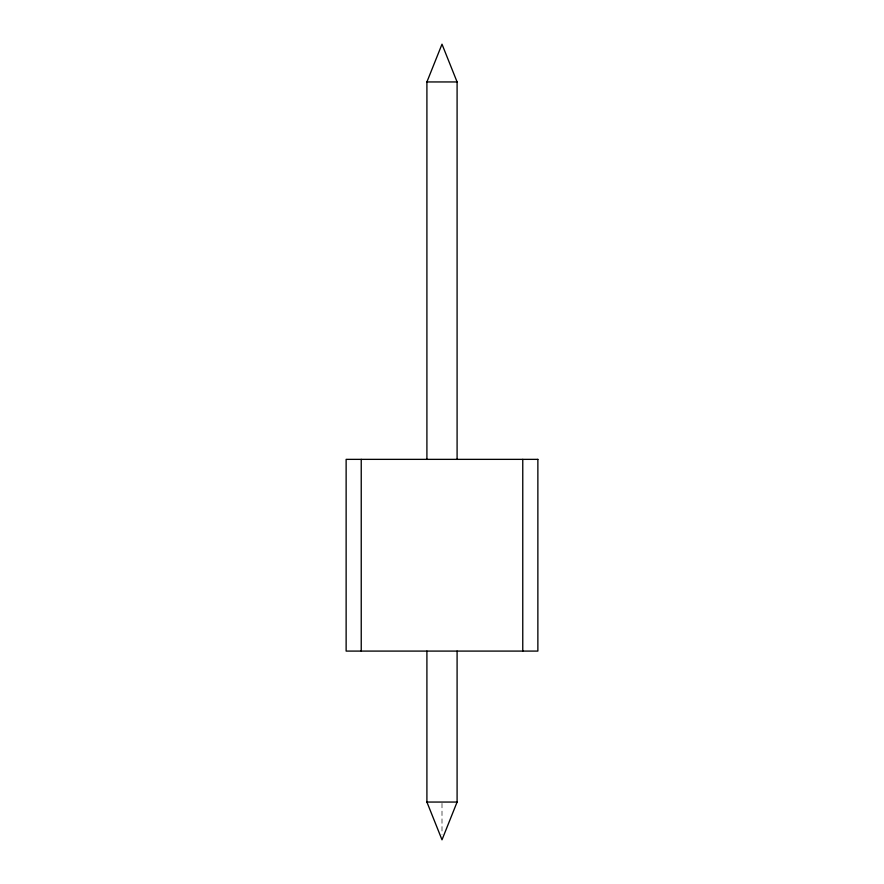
<?xml version="1.0" encoding="UTF-8"?>
<svg xmlns="http://www.w3.org/2000/svg" width="884" height="884" viewBox="0 0 884 884"><rect width="100%" height="100%" fill="white"/><g stroke="black" fill="none" stroke-linecap="round" stroke-linejoin="round"><path stroke-width="0.66" stroke-dasharray="4.42 3.31" d="M442 803.401L442 834.408"/><path stroke-width="1.33" d="M426.906 459.36L426.906 81.947L442 44.2L457.094 81.947L457.094 459.36M457.094 651.088L457.094 802.053L442 839.8L426.906 802.053L426.906 651.088M426.906 81.947L457.094 81.947M426.906 802.053L457.094 802.053M522.764 459.36L522.764 651.088M361.236 459.36L361.236 651.088M537.87 459.36L346.13 459.36L346.13 651.088L537.87 651.088L537.87 459.36"/></g></svg>
